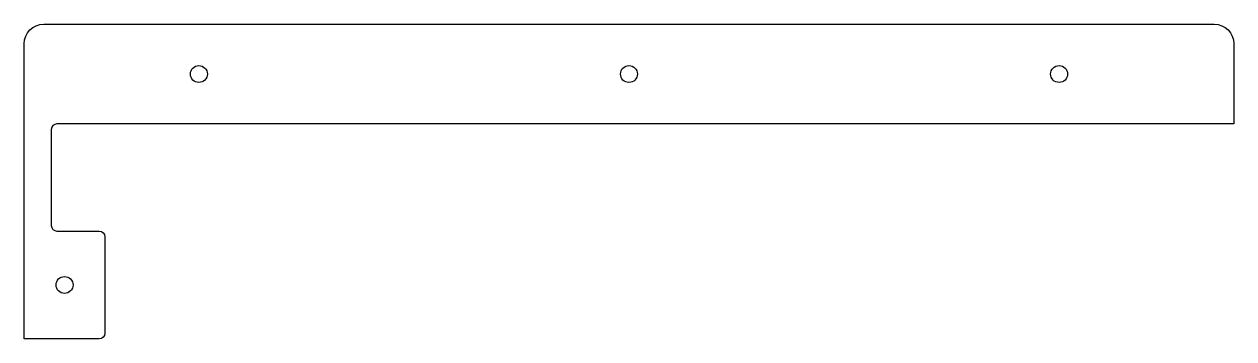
# Model space of a CAD drawing. Header units: millimetres. Extents: x -99 to 115, y -20 to 36.
import ezdxf

# ---------------------------------------------------------------- set-up
doc = ezdxf.new("R2010")
doc.units = ezdxf.units.MM
doc.header["$MEASUREMENT"] = 0
doc.layers.get('0').update_dxf_attribs({"lineweight": 0})

msp = doc.modelspace()

# ---------------------------------------------------------------- linework, layer by layer
at = {"color": 7, "lineweight": 25}
for centre in [(-68.09, 27.34), (8.11, 27.34), (84.31, 27.34), (-91.89, -10.05)]:
    msp.add_circle(centre, 1.5, dxfattribs=at)
msp.add_open_spline([(-84.73, -1.5), (-84.73, -0.94), (-85.18, -0.5), (-85.73, -0.5), (-85.73, -0.5), (-93.25, -0.5), (-93.25, -0.5), (-93.81, -0.5), (-94.25, -0.05), (-94.25, 0.5), (-94.25, 0.5), (-94.25, 17.5), (-94.25, 17.5), (-94.25, 18.06), (-93.81, 18.5), (-93.25, 18.5), (-93.25, 18.5), (115.27, 18.5), (115.27, 18.5), (115.27, 18.5), (115.27, 32.68), (115.27, 32.68), (115.27, 34.61), (113.7, 36.18), (111.77, 36.18), (111.77, 36.18), (-95.54, 36.18), (-95.54, 36.18), (-97.48, 36.18), (-99.04, 34.61), (-99.04, 32.68), (-99.04, 32.68), (-99.04, -19.6), (-99.04, -19.6), (-99.04, -19.6), (-85.73, -19.6), (-85.73, -19.6), (-85.18, -19.6), (-84.73, -19.15), (-84.73, -18.6), (-84.73, -18.6), (-84.73, -1.5), (-84.73, -1.5)], degree=3, knots=[0, 0, 0, 0, 1, 1, 1, 2, 2, 2, 3, 3, 3, 4, 4, 4, 5, 5, 5, 6, 6, 6, 7, 7, 7, 8, 8, 8, 9, 9, 9, 10, 10, 10, 11, 11, 11, 12, 12, 12, 13, 13, 13, 14, 14, 14, 14], dxfattribs=at)

doc.saveas('drawing.dxf')
